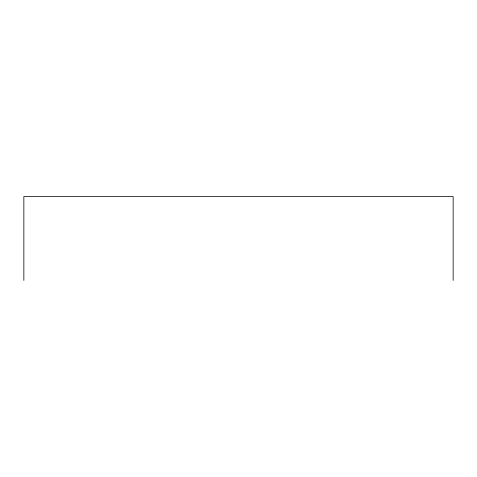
<?xml version="1.0" encoding="UTF-8"?>
<svg xmlns="http://www.w3.org/2000/svg" width="477" height="477" viewBox="0 0 477 477"><rect width="100%" height="100%" fill="white"/><g stroke="black" fill="none" stroke-linecap="round" stroke-linejoin="round"><path stroke-width="0.72" d="M453.15 280.428L453.15 196.572L23.85 196.572L23.85 280.428"/></g></svg>
